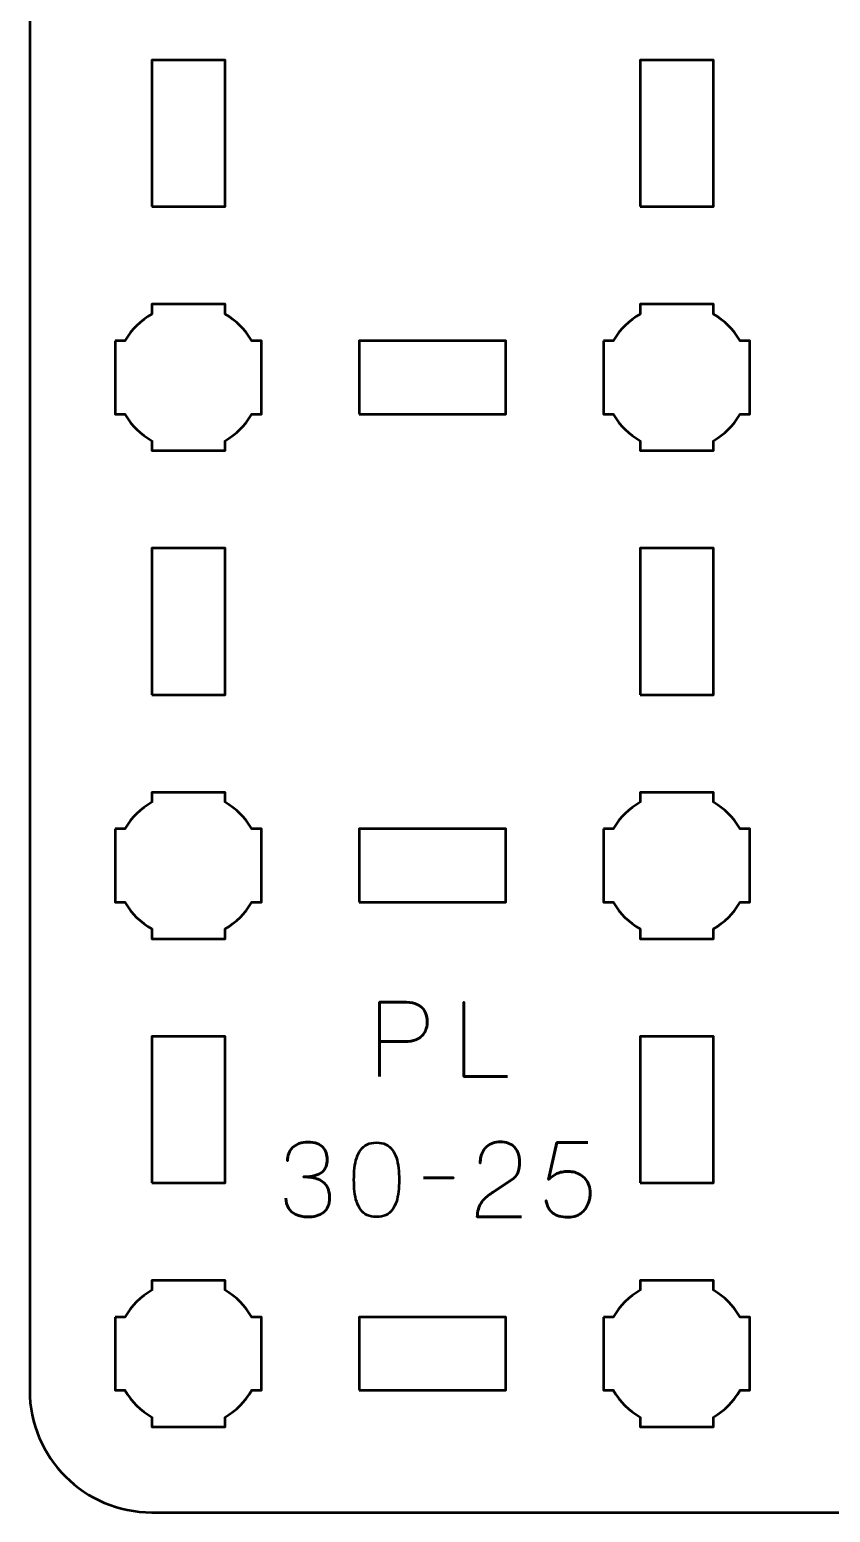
# Model space of a CAD drawing. Header units: centimetres. Extents: x -40.1 to 19.1, y -39.5 to 9.8.
# Drawn here: x -40.15 to -36.87, y -39.5 to -33.42 of the extents above; entities that cross this region are included whole.
import ezdxf

# ---------------------------------------------------------------- set-up
doc = ezdxf.new("R2010")
doc.units = ezdxf.units.CM
doc.header["$MEASUREMENT"] = 0
doc.layers.add('Layer 1', color=7, linetype='Continuous')

msp = doc.modelspace()

# ---------------------------------------------------------------- linework, layer by layer
at = {"layer": 'Layer 1', "lineweight": 53}
for points in [[(-39.65, -34.15), (-39.35, -34.15), (-39.35, -33.55), (-39.65, -33.55), (-39.65, -34.15)], [(-37.65, -34.15), (-37.35, -34.15), (-37.35, -33.55), (-37.65, -33.55), (-37.65, -34.15)], [(-38.8, -35), (-38.2, -35), (-38.2, -34.7), (-38.8, -34.7), (-38.8, -35)], [(-39.65, -36.15), (-39.35, -36.15), (-39.35, -35.55), (-39.65, -35.55), (-39.65, -36.15)], [(-37.65, -36.15), (-37.35, -36.15), (-37.35, -35.55), (-37.65, -35.55), (-37.65, -36.15)], [(-38.8, -37), (-38.2, -37), (-38.2, -36.7), (-38.8, -36.7), (-38.8, -37)], [(-39.65, -38.15), (-39.35, -38.15), (-39.35, -37.55), (-39.65, -37.55), (-39.65, -38.15)], [(-37.65, -38.15), (-37.35, -38.15), (-37.35, -37.55), (-37.65, -37.55), (-37.65, -38.15)], [(-38.8, -39), (-38.2, -39), (-38.2, -38.7), (-38.8, -38.7), (-38.8, -39)]]:
    msp.add_lwpolyline(points, close=True, dxfattribs=at)
for points, knots in [([(-40.15, -39), (-40.15, -39), (-40.15, 9.3), (-40.15, 9.3), (-40.15, 9.3), (-40.15, 9.57609), (-39.92609, 9.8), (-39.65, 9.8), (-39.65, 9.8), (-39.65, 9.8), (18.65, 9.8), (18.65, 9.8), (18.65, 9.8), (18.92609, 9.8), (19.15, 9.57609), (19.15, 9.3), (19.15, 9.3), (19.15, 9.3), (19.15, -39), (19.15, -39), (19.15, -39), (19.15, -39.27609), (18.92609, -39.5), (18.65, -39.5), (18.65, -39.5), (18.65, -39.5), (-39.65, -39.5), (-39.65, -39.5), (-39.65, -39.5), (-39.92609, -39.5), (-40.15, -39.27609), (-40.15, -39)], [0, 0, 0, 0, 0.125, 0.125, 0.125, 0.125, 0.25, 0.25, 0.25, 0.25, 0.375, 0.375, 0.375, 0.375, 0.5, 0.5, 0.5, 0.5, 0.625, 0.625, 0.625, 0.625, 0.75, 0.75, 0.75, 0.75, 0.875, 0.875, 0.875, 0.875, 1, 1, 1, 1]), ([(-39.8, -34.7), (-39.8, -34.7), (-39.75985, -34.7), (-39.75985, -34.7), (-39.75985, -34.7), (-39.7335, -34.65447), (-39.69553, -34.6165), (-39.65, -34.59015), (-39.65, -34.59015), (-39.65, -34.59015), (-39.65, -34.55), (-39.65, -34.55), (-39.65, -34.55), (-39.65, -34.55), (-39.5, -34.55), (-39.5, -34.55), (-39.5, -34.55), (-39.5, -34.55), (-39.35, -34.55), (-39.35, -34.55), (-39.35, -34.55), (-39.35, -34.55), (-39.35, -34.59015), (-39.35, -34.59015), (-39.35, -34.59015), (-39.30447, -34.6165), (-39.2665, -34.65447), (-39.24015, -34.7), (-39.24015, -34.7), (-39.24015, -34.7), (-39.2, -34.7), (-39.2, -34.7), (-39.2, -34.7), (-39.2, -34.7), (-39.2, -34.85), (-39.2, -34.85), (-39.2, -34.85), (-39.2, -34.85), (-39.2, -35), (-39.2, -35), (-39.2, -35), (-39.2, -35), (-39.24015, -35), (-39.24015, -35), (-39.24015, -35), (-39.2665, -35.04553), (-39.30447, -35.0835), (-39.35, -35.10985), (-39.35, -35.10985), (-39.35, -35.10985), (-39.35, -35.15), (-39.35, -35.15), (-39.35, -35.15), (-39.35, -35.15), (-39.5, -35.15), (-39.5, -35.15), (-39.5, -35.15), (-39.5, -35.15), (-39.65, -35.15), (-39.65, -35.15), (-39.65, -35.15), (-39.65, -35.15), (-39.65, -35.10985), (-39.65, -35.10985), (-39.65, -35.10985), (-39.69553, -35.0835), (-39.7335, -35.04553), (-39.75985, -35), (-39.75985, -35), (-39.75985, -35), (-39.8, -35), (-39.8, -35), (-39.8, -35), (-39.8, -35), (-39.8, -34.85), (-39.8, -34.85), (-39.8, -34.85), (-39.8, -34.85), (-39.8, -34.7), (-39.8, -34.7)], [0, 0, 0, 0, 0.05, 0.05, 0.05, 0.05, 0.1, 0.1, 0.1, 0.1, 0.15, 0.15, 0.15, 0.15, 0.2, 0.2, 0.2, 0.2, 0.25, 0.25, 0.25, 0.25, 0.3, 0.3, 0.3, 0.3, 0.35, 0.35, 0.35, 0.35, 0.4, 0.4, 0.4, 0.4, 0.45, 0.45, 0.45, 0.45, 0.5, 0.5, 0.5, 0.5, 0.55, 0.55, 0.55, 0.55, 0.6, 0.6, 0.6, 0.6, 0.65, 0.65, 0.65, 0.65, 0.7, 0.7, 0.7, 0.7, 0.75, 0.75, 0.75, 0.75, 0.8, 0.8, 0.8, 0.8, 0.85, 0.85, 0.85, 0.85, 0.9, 0.9, 0.9, 0.9, 0.95, 0.95, 0.95, 0.95, 1, 1, 1, 1]), ([(-37.8, -34.7), (-37.8, -34.7), (-37.75985, -34.7), (-37.75985, -34.7), (-37.75985, -34.7), (-37.7335, -34.65447), (-37.69553, -34.6165), (-37.65, -34.59015), (-37.65, -34.59015), (-37.65, -34.59015), (-37.65, -34.55), (-37.65, -34.55), (-37.65, -34.55), (-37.65, -34.55), (-37.5, -34.55), (-37.5, -34.55), (-37.5, -34.55), (-37.5, -34.55), (-37.35, -34.55), (-37.35, -34.55), (-37.35, -34.55), (-37.35, -34.55), (-37.35, -34.59015), (-37.35, -34.59015), (-37.35, -34.59015), (-37.30447, -34.6165), (-37.2665, -34.65447), (-37.24015, -34.7), (-37.24015, -34.7), (-37.24015, -34.7), (-37.2, -34.7), (-37.2, -34.7), (-37.2, -34.7), (-37.2, -34.7), (-37.2, -34.85), (-37.2, -34.85), (-37.2, -34.85), (-37.2, -34.85), (-37.2, -35), (-37.2, -35), (-37.2, -35), (-37.2, -35), (-37.24015, -35), (-37.24015, -35), (-37.24015, -35), (-37.2665, -35.04553), (-37.30447, -35.0835), (-37.35, -35.10985), (-37.35, -35.10985), (-37.35, -35.10985), (-37.35, -35.15), (-37.35, -35.15), (-37.35, -35.15), (-37.35, -35.15), (-37.5, -35.15), (-37.5, -35.15), (-37.5, -35.15), (-37.5, -35.15), (-37.65, -35.15), (-37.65, -35.15), (-37.65, -35.15), (-37.65, -35.15), (-37.65, -35.10985), (-37.65, -35.10985), (-37.65, -35.10985), (-37.69553, -35.0835), (-37.7335, -35.04553), (-37.75985, -35), (-37.75985, -35), (-37.75985, -35), (-37.8, -35), (-37.8, -35), (-37.8, -35), (-37.8, -35), (-37.8, -34.85), (-37.8, -34.85), (-37.8, -34.85), (-37.8, -34.85), (-37.8, -34.7), (-37.8, -34.7)], [0, 0, 0, 0, 0.05, 0.05, 0.05, 0.05, 0.1, 0.1, 0.1, 0.1, 0.15, 0.15, 0.15, 0.15, 0.2, 0.2, 0.2, 0.2, 0.25, 0.25, 0.25, 0.25, 0.3, 0.3, 0.3, 0.3, 0.35, 0.35, 0.35, 0.35, 0.4, 0.4, 0.4, 0.4, 0.45, 0.45, 0.45, 0.45, 0.5, 0.5, 0.5, 0.5, 0.55, 0.55, 0.55, 0.55, 0.6, 0.6, 0.6, 0.6, 0.65, 0.65, 0.65, 0.65, 0.7, 0.7, 0.7, 0.7, 0.75, 0.75, 0.75, 0.75, 0.8, 0.8, 0.8, 0.8, 0.85, 0.85, 0.85, 0.85, 0.9, 0.9, 0.9, 0.9, 0.95, 0.95, 0.95, 0.95, 1, 1, 1, 1]), ([(-39.8, -36.7), (-39.8, -36.7), (-39.75985, -36.7), (-39.75985, -36.7), (-39.75985, -36.7), (-39.7335, -36.65447), (-39.69553, -36.6165), (-39.65, -36.59015), (-39.65, -36.59015), (-39.65, -36.59015), (-39.65, -36.55), (-39.65, -36.55), (-39.65, -36.55), (-39.65, -36.55), (-39.5, -36.55), (-39.5, -36.55), (-39.5, -36.55), (-39.5, -36.55), (-39.35, -36.55), (-39.35, -36.55), (-39.35, -36.55), (-39.35, -36.55), (-39.35, -36.59015), (-39.35, -36.59015), (-39.35, -36.59015), (-39.30447, -36.6165), (-39.2665, -36.65447), (-39.24015, -36.7), (-39.24015, -36.7), (-39.24015, -36.7), (-39.2, -36.7), (-39.2, -36.7), (-39.2, -36.7), (-39.2, -36.7), (-39.2, -36.85), (-39.2, -36.85), (-39.2, -36.85), (-39.2, -36.85), (-39.2, -37), (-39.2, -37), (-39.2, -37), (-39.2, -37), (-39.24015, -37), (-39.24015, -37), (-39.24015, -37), (-39.2665, -37.04553), (-39.30447, -37.0835), (-39.35, -37.10985), (-39.35, -37.10985), (-39.35, -37.10985), (-39.35, -37.15), (-39.35, -37.15), (-39.35, -37.15), (-39.35, -37.15), (-39.5, -37.15), (-39.5, -37.15), (-39.5, -37.15), (-39.5, -37.15), (-39.65, -37.15), (-39.65, -37.15), (-39.65, -37.15), (-39.65, -37.15), (-39.65, -37.10985), (-39.65, -37.10985), (-39.65, -37.10985), (-39.69553, -37.0835), (-39.7335, -37.04553), (-39.75985, -37), (-39.75985, -37), (-39.75985, -37), (-39.8, -37), (-39.8, -37), (-39.8, -37), (-39.8, -37), (-39.8, -36.85), (-39.8, -36.85), (-39.8, -36.85), (-39.8, -36.85), (-39.8, -36.7), (-39.8, -36.7)], [0, 0, 0, 0, 0.05, 0.05, 0.05, 0.05, 0.1, 0.1, 0.1, 0.1, 0.15, 0.15, 0.15, 0.15, 0.2, 0.2, 0.2, 0.2, 0.25, 0.25, 0.25, 0.25, 0.3, 0.3, 0.3, 0.3, 0.35, 0.35, 0.35, 0.35, 0.4, 0.4, 0.4, 0.4, 0.45, 0.45, 0.45, 0.45, 0.5, 0.5, 0.5, 0.5, 0.55, 0.55, 0.55, 0.55, 0.6, 0.6, 0.6, 0.6, 0.65, 0.65, 0.65, 0.65, 0.7, 0.7, 0.7, 0.7, 0.75, 0.75, 0.75, 0.75, 0.8, 0.8, 0.8, 0.8, 0.85, 0.85, 0.85, 0.85, 0.9, 0.9, 0.9, 0.9, 0.95, 0.95, 0.95, 0.95, 1, 1, 1, 1]), ([(-37.8, -36.7), (-37.8, -36.7), (-37.75985, -36.7), (-37.75985, -36.7), (-37.75985, -36.7), (-37.7335, -36.65447), (-37.69553, -36.6165), (-37.65, -36.59015), (-37.65, -36.59015), (-37.65, -36.59015), (-37.65, -36.55), (-37.65, -36.55), (-37.65, -36.55), (-37.65, -36.55), (-37.5, -36.55), (-37.5, -36.55), (-37.5, -36.55), (-37.5, -36.55), (-37.35, -36.55), (-37.35, -36.55), (-37.35, -36.55), (-37.35, -36.55), (-37.35, -36.59015), (-37.35, -36.59015), (-37.35, -36.59015), (-37.30447, -36.6165), (-37.2665, -36.65447), (-37.24015, -36.7), (-37.24015, -36.7), (-37.24015, -36.7), (-37.2, -36.7), (-37.2, -36.7), (-37.2, -36.7), (-37.2, -36.7), (-37.2, -36.85), (-37.2, -36.85), (-37.2, -36.85), (-37.2, -36.85), (-37.2, -37), (-37.2, -37), (-37.2, -37), (-37.2, -37), (-37.24015, -37), (-37.24015, -37), (-37.24015, -37), (-37.2665, -37.04553), (-37.30447, -37.0835), (-37.35, -37.10985), (-37.35, -37.10985), (-37.35, -37.10985), (-37.35, -37.15), (-37.35, -37.15), (-37.35, -37.15), (-37.35, -37.15), (-37.5, -37.15), (-37.5, -37.15), (-37.5, -37.15), (-37.5, -37.15), (-37.65, -37.15), (-37.65, -37.15), (-37.65, -37.15), (-37.65, -37.15), (-37.65, -37.10985), (-37.65, -37.10985), (-37.65, -37.10985), (-37.69553, -37.0835), (-37.7335, -37.04553), (-37.75985, -37), (-37.75985, -37), (-37.75985, -37), (-37.8, -37), (-37.8, -37), (-37.8, -37), (-37.8, -37), (-37.8, -36.85), (-37.8, -36.85), (-37.8, -36.85), (-37.8, -36.85), (-37.8, -36.7), (-37.8, -36.7)], [0, 0, 0, 0, 0.05, 0.05, 0.05, 0.05, 0.1, 0.1, 0.1, 0.1, 0.15, 0.15, 0.15, 0.15, 0.2, 0.2, 0.2, 0.2, 0.25, 0.25, 0.25, 0.25, 0.3, 0.3, 0.3, 0.3, 0.35, 0.35, 0.35, 0.35, 0.4, 0.4, 0.4, 0.4, 0.45, 0.45, 0.45, 0.45, 0.5, 0.5, 0.5, 0.5, 0.55, 0.55, 0.55, 0.55, 0.6, 0.6, 0.6, 0.6, 0.65, 0.65, 0.65, 0.65, 0.7, 0.7, 0.7, 0.7, 0.75, 0.75, 0.75, 0.75, 0.8, 0.8, 0.8, 0.8, 0.85, 0.85, 0.85, 0.85, 0.9, 0.9, 0.9, 0.9, 0.95, 0.95, 0.95, 0.95, 1, 1, 1, 1]), ([(-39.8, -38.7), (-39.8, -38.7), (-39.75985, -38.7), (-39.75985, -38.7), (-39.75985, -38.7), (-39.7335, -38.65447), (-39.69553, -38.6165), (-39.65, -38.59015), (-39.65, -38.59015), (-39.65, -38.59015), (-39.65, -38.55), (-39.65, -38.55), (-39.65, -38.55), (-39.65, -38.55), (-39.5, -38.55), (-39.5, -38.55), (-39.5, -38.55), (-39.5, -38.55), (-39.35, -38.55), (-39.35, -38.55), (-39.35, -38.55), (-39.35, -38.55), (-39.35, -38.59015), (-39.35, -38.59015), (-39.35, -38.59015), (-39.30447, -38.6165), (-39.2665, -38.65447), (-39.24015, -38.7), (-39.24015, -38.7), (-39.24015, -38.7), (-39.2, -38.7), (-39.2, -38.7), (-39.2, -38.7), (-39.2, -38.7), (-39.2, -38.85), (-39.2, -38.85), (-39.2, -38.85), (-39.2, -38.85), (-39.2, -39), (-39.2, -39), (-39.2, -39), (-39.2, -39), (-39.24015, -39), (-39.24015, -39), (-39.24015, -39), (-39.2665, -39.04553), (-39.30447, -39.0835), (-39.35, -39.10985), (-39.35, -39.10985), (-39.35, -39.10985), (-39.35, -39.15), (-39.35, -39.15), (-39.35, -39.15), (-39.35, -39.15), (-39.5, -39.15), (-39.5, -39.15), (-39.5, -39.15), (-39.5, -39.15), (-39.65, -39.15), (-39.65, -39.15), (-39.65, -39.15), (-39.65, -39.15), (-39.65, -39.10985), (-39.65, -39.10985), (-39.65, -39.10985), (-39.69553, -39.0835), (-39.7335, -39.04553), (-39.75985, -39), (-39.75985, -39), (-39.75985, -39), (-39.8, -39), (-39.8, -39), (-39.8, -39), (-39.8, -39), (-39.8, -38.85), (-39.8, -38.85), (-39.8, -38.85), (-39.8, -38.85), (-39.8, -38.7), (-39.8, -38.7)], [0, 0, 0, 0, 0.05, 0.05, 0.05, 0.05, 0.1, 0.1, 0.1, 0.1, 0.15, 0.15, 0.15, 0.15, 0.2, 0.2, 0.2, 0.2, 0.25, 0.25, 0.25, 0.25, 0.3, 0.3, 0.3, 0.3, 0.35, 0.35, 0.35, 0.35, 0.4, 0.4, 0.4, 0.4, 0.45, 0.45, 0.45, 0.45, 0.5, 0.5, 0.5, 0.5, 0.55, 0.55, 0.55, 0.55, 0.6, 0.6, 0.6, 0.6, 0.65, 0.65, 0.65, 0.65, 0.7, 0.7, 0.7, 0.7, 0.75, 0.75, 0.75, 0.75, 0.8, 0.8, 0.8, 0.8, 0.85, 0.85, 0.85, 0.85, 0.9, 0.9, 0.9, 0.9, 0.95, 0.95, 0.95, 0.95, 1, 1, 1, 1]), ([(-37.8, -38.7), (-37.8, -38.7), (-37.75985, -38.7), (-37.75985, -38.7), (-37.75985, -38.7), (-37.7335, -38.65447), (-37.69553, -38.6165), (-37.65, -38.59015), (-37.65, -38.59015), (-37.65, -38.59015), (-37.65, -38.55), (-37.65, -38.55), (-37.65, -38.55), (-37.65, -38.55), (-37.5, -38.55), (-37.5, -38.55), (-37.5, -38.55), (-37.5, -38.55), (-37.35, -38.55), (-37.35, -38.55), (-37.35, -38.55), (-37.35, -38.55), (-37.35, -38.59015), (-37.35, -38.59015), (-37.35, -38.59015), (-37.30447, -38.6165), (-37.2665, -38.65447), (-37.24015, -38.7), (-37.24015, -38.7), (-37.24015, -38.7), (-37.2, -38.7), (-37.2, -38.7), (-37.2, -38.7), (-37.2, -38.7), (-37.2, -38.85), (-37.2, -38.85), (-37.2, -38.85), (-37.2, -38.85), (-37.2, -39), (-37.2, -39), (-37.2, -39), (-37.2, -39), (-37.24015, -39), (-37.24015, -39), (-37.24015, -39), (-37.2665, -39.04553), (-37.30447, -39.0835), (-37.35, -39.10985), (-37.35, -39.10985), (-37.35, -39.10985), (-37.35, -39.15), (-37.35, -39.15), (-37.35, -39.15), (-37.35, -39.15), (-37.5, -39.15), (-37.5, -39.15), (-37.5, -39.15), (-37.5, -39.15), (-37.65, -39.15), (-37.65, -39.15), (-37.65, -39.15), (-37.65, -39.15), (-37.65, -39.10985), (-37.65, -39.10985), (-37.65, -39.10985), (-37.69553, -39.0835), (-37.7335, -39.04553), (-37.75985, -39), (-37.75985, -39), (-37.75985, -39), (-37.8, -39), (-37.8, -39), (-37.8, -39), (-37.8, -39), (-37.8, -38.85), (-37.8, -38.85), (-37.8, -38.85), (-37.8, -38.85), (-37.8, -38.7), (-37.8, -38.7)], [0, 0, 0, 0, 0.05, 0.05, 0.05, 0.05, 0.1, 0.1, 0.1, 0.1, 0.15, 0.15, 0.15, 0.15, 0.2, 0.2, 0.2, 0.2, 0.25, 0.25, 0.25, 0.25, 0.3, 0.3, 0.3, 0.3, 0.35, 0.35, 0.35, 0.35, 0.4, 0.4, 0.4, 0.4, 0.45, 0.45, 0.45, 0.45, 0.5, 0.5, 0.5, 0.5, 0.55, 0.55, 0.55, 0.55, 0.6, 0.6, 0.6, 0.6, 0.65, 0.65, 0.65, 0.65, 0.7, 0.7, 0.7, 0.7, 0.75, 0.75, 0.75, 0.75, 0.8, 0.8, 0.8, 0.8, 0.85, 0.85, 0.85, 0.85, 0.9, 0.9, 0.9, 0.9, 0.95, 0.95, 0.95, 0.95, 1, 1, 1, 1])]:
    msp.add_open_spline(points, degree=3, knots=knots, dxfattribs=at)
at = {"layer": 'Layer 1', "color": 5, "lineweight": 53}
for points, knots in [([(-38.71763, -37.71432), (-38.71763, -37.71432), (-38.71763, -37.4091), (-38.71763, -37.4091), (-38.71763, -37.4091), (-38.71763, -37.4091), (-38.62026, -37.4091), (-38.62026, -37.4091), (-38.62026, -37.4091), (-38.60079, -37.40917), (-38.58478, -37.41136), (-38.57215, -37.41559), (-38.57215, -37.41559), (-38.55959, -37.41975), (-38.54971, -37.42554), (-38.54258, -37.43288), (-38.54258, -37.43288), (-38.53546, -37.44014), (-38.53038, -37.44847), (-38.52727, -37.45785), (-38.52727, -37.45785), (-38.52424, -37.46724), (-38.52248, -37.47704), (-38.52205, -37.48742), (-38.52205, -37.48742), (-38.52156, -37.49779), (-38.52276, -37.50795), (-38.52558, -37.51782), (-38.52558, -37.51782), (-38.52847, -37.5277), (-38.53334, -37.53666), (-38.54033, -37.54471), (-38.54033, -37.54471), (-38.54724, -37.55275), (-38.55662, -37.55917), (-38.56841, -37.5639), (-38.56841, -37.5639), (-38.58019, -37.56869), (-38.59479, -37.57109), (-38.61222, -37.57123), (-38.61222, -37.57123), (-38.61222, -37.57123), (-38.71763, -37.57123), (-38.71763, -37.57123), (-38.71763, -37.57123), (-38.71763, -37.57123), (-38.61222, -37.57123), (-38.61222, -37.57123), (-38.61222, -37.57123), (-38.59515, -37.57109), (-38.58068, -37.56869), (-38.56897, -37.5639), (-38.56897, -37.5639), (-38.55719, -37.55917), (-38.5478, -37.55275), (-38.54075, -37.54471), (-38.54075, -37.54471), (-38.53376, -37.53666), (-38.52875, -37.5277), (-38.52579, -37.51782), (-38.52579, -37.51782), (-38.52283, -37.50795), (-38.52156, -37.49779), (-38.52205, -37.48742), (-38.52205, -37.48742), (-38.52248, -37.47704), (-38.52424, -37.46724), (-38.52741, -37.45785), (-38.52741, -37.45785), (-38.53052, -37.44847), (-38.53574, -37.44014), (-38.54287, -37.43288), (-38.54287, -37.43288), (-38.55006, -37.42554), (-38.55994, -37.41975), (-38.5725, -37.41559), (-38.5725, -37.41559), (-38.58513, -37.41136), (-38.601, -37.40917), (-38.62026, -37.4091), (-38.62026, -37.4091), (-38.62026, -37.4091), (-38.71763, -37.4091), (-38.71763, -37.4091), (-38.71763, -37.4091), (-38.71763, -37.4091), (-38.71763, -37.71432), (-38.71763, -37.71432)], [0, 0, 0, 0, 0.0454545, 0.0454545, 0.0454545, 0.0454545, 0.0909091, 0.0909091, 0.0909091, 0.0909091, 0.1363636, 0.1363636, 0.1363636, 0.1363636, 0.1818182, 0.1818182, 0.1818182, 0.1818182, 0.2272727, 0.2272727, 0.2272727, 0.2272727, 0.2727273, 0.2727273, 0.2727273, 0.2727273, 0.3181818, 0.3181818, 0.3181818, 0.3181818, 0.3636364, 0.3636364, 0.3636364, 0.3636364, 0.4090909, 0.4090909, 0.4090909, 0.4090909, 0.4545455, 0.4545455, 0.4545455, 0.4545455, 0.5, 0.5, 0.5, 0.5, 0.5454545, 0.5454545, 0.5454545, 0.5454545, 0.5909091, 0.5909091, 0.5909091, 0.5909091, 0.6363636, 0.6363636, 0.6363636, 0.6363636, 0.6818182, 0.6818182, 0.6818182, 0.6818182, 0.7272727, 0.7272727, 0.7272727, 0.7272727, 0.7727273, 0.7727273, 0.7727273, 0.7727273, 0.8181818, 0.8181818, 0.8181818, 0.8181818, 0.8636364, 0.8636364, 0.8636364, 0.8636364, 0.9090909, 0.9090909, 0.9090909, 0.9090909, 0.9545455, 0.9545455, 0.9545455, 0.9545455, 1, 1, 1, 1]), ([(-38.19313, -37.71432), (-38.19313, -37.71432), (-38.37135, -37.71432), (-38.37135, -37.71432), (-38.37135, -37.71432), (-38.37135, -37.71432), (-38.37135, -37.4091), (-38.37135, -37.4091), (-38.37135, -37.4091), (-38.37135, -37.4091), (-38.37135, -37.71432), (-38.37135, -37.71432), (-38.37135, -37.71432), (-38.37135, -37.71432), (-38.19313, -37.71432), (-38.19313, -37.71432)], [0, 0, 0, 0, 0.25, 0.25, 0.25, 0.25, 0.5, 0.5, 0.5, 0.5, 0.75, 0.75, 0.75, 0.75, 1, 1, 1, 1]), ([(-39.10032, -38.21301), (-39.10025, -38.22825), (-39.09672, -38.24151), (-39.08974, -38.25301), (-39.08974, -38.25301), (-39.08275, -38.26444), (-39.0728, -38.2734), (-39.05982, -38.27982), (-39.05982, -38.27982), (-39.04684, -38.28624), (-39.03125, -38.28949), (-39.01311, -38.28963), (-39.01311, -38.28963), (-38.9995, -38.28963), (-38.98715, -38.28822), (-38.97593, -38.28526), (-38.97593, -38.28526), (-38.96478, -38.28229), (-38.95519, -38.27771), (-38.94707, -38.27143), (-38.94707, -38.27143), (-38.93896, -38.26515), (-38.93275, -38.25703), (-38.92831, -38.24716), (-38.92831, -38.24716), (-38.92393, -38.23721), (-38.92175, -38.22528), (-38.92168, -38.21131), (-38.92168, -38.21131), (-38.9216, -38.19269), (-38.92541, -38.17695), (-38.93296, -38.16418), (-38.93296, -38.16418), (-38.94051, -38.15141), (-38.95223, -38.14182), (-38.96796, -38.13526), (-38.96796, -38.13526), (-38.98369, -38.12869), (-39.00387, -38.12538), (-39.02835, -38.12538), (-39.02835, -38.12538), (-39.01008, -38.12545), (-38.99477, -38.12376), (-38.98228, -38.1203), (-38.98228, -38.1203), (-38.96986, -38.11684), (-38.95992, -38.11197), (-38.95244, -38.10562), (-38.95244, -38.10562), (-38.94496, -38.09934), (-38.93953, -38.09186), (-38.93628, -38.08326), (-38.93628, -38.08326), (-38.93296, -38.07472), (-38.93134, -38.06534), (-38.93141, -38.05511), (-38.93141, -38.05511), (-38.93134, -38.04487), (-38.93275, -38.03542), (-38.93557, -38.02667), (-38.93557, -38.02667), (-38.93833, -38.01792), (-38.94284, -38.01023), (-38.94898, -38.00367), (-38.94898, -38.00367), (-38.95512, -37.99711), (-38.96323, -37.99196), (-38.97318, -37.98829), (-38.97318, -37.98829), (-38.9832, -37.98462), (-38.99541, -37.98279), (-39.00973, -37.98272), (-39.00973, -37.98272), (-39.02398, -37.98279), (-39.03647, -37.9849), (-39.04705, -37.989), (-39.04705, -37.989), (-39.05771, -37.99309), (-39.06645, -37.99866), (-39.07351, -38.00579), (-39.07351, -38.00579), (-39.08049, -38.01291), (-39.08572, -38.02103), (-39.08917, -38.0302), (-39.08917, -38.0302), (-39.0927, -38.03937), (-39.09439, -38.04911), (-39.09439, -38.05934), (-39.09439, -38.05934), (-39.09439, -38.04911), (-39.0927, -38.03937), (-39.08917, -38.0302), (-39.08917, -38.0302), (-39.08572, -38.02103), (-39.08049, -38.01291), (-39.07351, -38.00579), (-39.07351, -38.00579), (-39.06645, -37.99866), (-39.05771, -37.99309), (-39.04705, -37.989), (-39.04705, -37.989), (-39.03647, -37.9849), (-39.02398, -37.98279), (-39.00973, -37.98272), (-39.00973, -37.98272), (-38.99541, -37.98279), (-38.9832, -37.98462), (-38.97318, -37.98829), (-38.97318, -37.98829), (-38.96323, -37.99196), (-38.95512, -37.99711), (-38.94898, -38.00367), (-38.94898, -38.00367), (-38.94284, -38.01023), (-38.93833, -38.01792), (-38.93557, -38.02667), (-38.93557, -38.02667), (-38.93275, -38.03542), (-38.93134, -38.04487), (-38.93141, -38.05511), (-38.93141, -38.05511), (-38.93134, -38.06534), (-38.93296, -38.07472), (-38.93628, -38.08326), (-38.93628, -38.08326), (-38.93953, -38.09186), (-38.94496, -38.09934), (-38.95244, -38.10562), (-38.95244, -38.10562), (-38.95992, -38.11197), (-38.96986, -38.11684), (-38.98228, -38.1203), (-38.98228, -38.1203), (-38.99477, -38.12376), (-39.01008, -38.12545), (-39.02835, -38.12538), (-39.02835, -38.12538), (-39.00387, -38.12538), (-38.98369, -38.12869), (-38.96796, -38.13526), (-38.96796, -38.13526), (-38.95223, -38.14182), (-38.94051, -38.15141), (-38.93296, -38.16418), (-38.93296, -38.16418), (-38.92541, -38.17695), (-38.9216, -38.19269), (-38.92168, -38.21131), (-38.92168, -38.21131), (-38.92175, -38.22528), (-38.92393, -38.23721), (-38.92831, -38.24716), (-38.92831, -38.24716), (-38.93275, -38.25703), (-38.93896, -38.26515), (-38.94707, -38.27143), (-38.94707, -38.27143), (-38.95519, -38.27771), (-38.96478, -38.28229), (-38.97593, -38.28526), (-38.97593, -38.28526), (-38.98715, -38.28822), (-38.9995, -38.28963), (-39.01311, -38.28963), (-39.01311, -38.28963), (-39.03125, -38.28949), (-39.04684, -38.28624), (-39.05982, -38.27982), (-39.05982, -38.27982), (-39.0728, -38.2734), (-39.08275, -38.26444), (-39.08974, -38.25301), (-39.08974, -38.25301), (-39.09672, -38.24151), (-39.10025, -38.22825), (-39.10032, -38.21301)], [0, 0, 0, 0, 0.0227273, 0.0227273, 0.0227273, 0.0227273, 0.0454545, 0.0454545, 0.0454545, 0.0454545, 0.0681818, 0.0681818, 0.0681818, 0.0681818, 0.0909091, 0.0909091, 0.0909091, 0.0909091, 0.1136364, 0.1136364, 0.1136364, 0.1136364, 0.1363636, 0.1363636, 0.1363636, 0.1363636, 0.1590909, 0.1590909, 0.1590909, 0.1590909, 0.1818182, 0.1818182, 0.1818182, 0.1818182, 0.2045455, 0.2045455, 0.2045455, 0.2045455, 0.2272727, 0.2272727, 0.2272727, 0.2272727, 0.25, 0.25, 0.25, 0.25, 0.2727273, 0.2727273, 0.2727273, 0.2727273, 0.2954545, 0.2954545, 0.2954545, 0.2954545, 0.3181818, 0.3181818, 0.3181818, 0.3181818, 0.3409091, 0.3409091, 0.3409091, 0.3409091, 0.3636364, 0.3636364, 0.3636364, 0.3636364, 0.3863636, 0.3863636, 0.3863636, 0.3863636, 0.4090909, 0.4090909, 0.4090909, 0.4090909, 0.4318182, 0.4318182, 0.4318182, 0.4318182, 0.4545455, 0.4545455, 0.4545455, 0.4545455, 0.4772727, 0.4772727, 0.4772727, 0.4772727, 0.5, 0.5, 0.5, 0.5, 0.5227273, 0.5227273, 0.5227273, 0.5227273, 0.5454545, 0.5454545, 0.5454545, 0.5454545, 0.5681818, 0.5681818, 0.5681818, 0.5681818, 0.5909091, 0.5909091, 0.5909091, 0.5909091, 0.6136364, 0.6136364, 0.6136364, 0.6136364, 0.6363636, 0.6363636, 0.6363636, 0.6363636, 0.6590909, 0.6590909, 0.6590909, 0.6590909, 0.6818182, 0.6818182, 0.6818182, 0.6818182, 0.7045455, 0.7045455, 0.7045455, 0.7045455, 0.7272727, 0.7272727, 0.7272727, 0.7272727, 0.75, 0.75, 0.75, 0.75, 0.7727273, 0.7727273, 0.7727273, 0.7727273, 0.7954545, 0.7954545, 0.7954545, 0.7954545, 0.8181818, 0.8181818, 0.8181818, 0.8181818, 0.8409091, 0.8409091, 0.8409091, 0.8409091, 0.8636364, 0.8636364, 0.8636364, 0.8636364, 0.8863636, 0.8863636, 0.8863636, 0.8863636, 0.9090909, 0.9090909, 0.9090909, 0.9090909, 0.9318182, 0.9318182, 0.9318182, 0.9318182, 0.9545455, 0.9545455, 0.9545455, 0.9545455, 0.9772727, 0.9772727, 0.9772727, 0.9772727, 1, 1, 1, 1]), ([(-38.72948, -38.28963), (-38.71467, -38.28956), (-38.7019, -38.28695), (-38.69124, -38.28187), (-38.69124, -38.28187), (-38.68066, -38.27679), (-38.67184, -38.26952), (-38.66479, -38.26028), (-38.66479, -38.26028), (-38.6578, -38.25097), (-38.6523, -38.23996), (-38.64821, -38.22726), (-38.64821, -38.22726), (-38.64418, -38.21456), (-38.64129, -38.20066), (-38.63967, -38.18542), (-38.63967, -38.18542), (-38.63797, -38.17018), (-38.63713, -38.15416), (-38.6372, -38.13723), (-38.6372, -38.13723), (-38.63713, -38.12037), (-38.63797, -38.10435), (-38.63967, -38.08918), (-38.63967, -38.08918), (-38.64129, -38.07401), (-38.64418, -38.06004), (-38.64821, -38.04734), (-38.64821, -38.04734), (-38.6523, -38.03471), (-38.6578, -38.02371), (-38.66479, -38.01432), (-38.66479, -38.01432), (-38.67184, -38.00501), (-38.68066, -37.99774), (-38.69124, -37.99266), (-38.69124, -37.99266), (-38.7019, -37.98751), (-38.71467, -37.9849), (-38.72948, -37.98483), (-38.72948, -37.98483), (-38.7443, -37.9849), (-38.75707, -37.98751), (-38.76773, -37.99266), (-38.76773, -37.99266), (-38.77831, -37.99774), (-38.78713, -38.00501), (-38.79418, -38.01432), (-38.79418, -38.01432), (-38.80117, -38.02371), (-38.80667, -38.03471), (-38.81076, -38.04734), (-38.81076, -38.04734), (-38.81479, -38.06004), (-38.81768, -38.07401), (-38.8193, -38.08918), (-38.8193, -38.08918), (-38.82099, -38.10435), (-38.82184, -38.12037), (-38.82177, -38.13723), (-38.82177, -38.13723), (-38.82184, -38.15416), (-38.82099, -38.17018), (-38.8193, -38.18542), (-38.8193, -38.18542), (-38.81768, -38.20066), (-38.81479, -38.21456), (-38.81076, -38.22726), (-38.81076, -38.22726), (-38.80667, -38.23996), (-38.80117, -38.25097), (-38.79418, -38.26028), (-38.79418, -38.26028), (-38.78713, -38.26952), (-38.77831, -38.27679), (-38.76773, -38.28187), (-38.76773, -38.28187), (-38.75707, -38.28695), (-38.7443, -38.28956), (-38.72948, -38.28963)], [0, 0, 0, 0, 0.05, 0.05, 0.05, 0.05, 0.1, 0.1, 0.1, 0.1, 0.15, 0.15, 0.15, 0.15, 0.2, 0.2, 0.2, 0.2, 0.25, 0.25, 0.25, 0.25, 0.3, 0.3, 0.3, 0.3, 0.35, 0.35, 0.35, 0.35, 0.4, 0.4, 0.4, 0.4, 0.45, 0.45, 0.45, 0.45, 0.5, 0.5, 0.5, 0.5, 0.55, 0.55, 0.55, 0.55, 0.6, 0.6, 0.6, 0.6, 0.65, 0.65, 0.65, 0.65, 0.7, 0.7, 0.7, 0.7, 0.75, 0.75, 0.75, 0.75, 0.8, 0.8, 0.8, 0.8, 0.85, 0.85, 0.85, 0.85, 0.9, 0.9, 0.9, 0.9, 0.95, 0.95, 0.95, 0.95, 1, 1, 1, 1]), ([(-38.72948, -38.28963), (-38.71467, -38.28956), (-38.7019, -38.28695), (-38.69124, -38.28187), (-38.69124, -38.28187), (-38.68066, -38.27679), (-38.67184, -38.26952), (-38.66479, -38.26028), (-38.66479, -38.26028), (-38.6578, -38.25097), (-38.6523, -38.23996), (-38.64821, -38.22726), (-38.64821, -38.22726), (-38.64418, -38.21456), (-38.64129, -38.20066), (-38.63967, -38.18542), (-38.63967, -38.18542), (-38.63797, -38.17018), (-38.63713, -38.15416), (-38.6372, -38.13723), (-38.6372, -38.13723), (-38.63713, -38.12037), (-38.63797, -38.10435), (-38.63967, -38.08918), (-38.63967, -38.08918), (-38.64129, -38.07401), (-38.64418, -38.06004), (-38.64821, -38.04734), (-38.64821, -38.04734), (-38.6523, -38.03471), (-38.6578, -38.02371), (-38.66479, -38.01432), (-38.66479, -38.01432), (-38.67184, -38.00501), (-38.68066, -37.99774), (-38.69124, -37.99266), (-38.69124, -37.99266), (-38.7019, -37.98751), (-38.71467, -37.9849), (-38.72948, -37.98483), (-38.72948, -37.98483), (-38.7443, -37.9849), (-38.75707, -37.98751), (-38.76773, -37.99266), (-38.76773, -37.99266), (-38.77831, -37.99774), (-38.78713, -38.00501), (-38.79418, -38.01432), (-38.79418, -38.01432), (-38.80117, -38.02371), (-38.80667, -38.03471), (-38.81076, -38.04734), (-38.81076, -38.04734), (-38.81479, -38.06004), (-38.81768, -38.07401), (-38.8193, -38.08918), (-38.8193, -38.08918), (-38.82099, -38.10435), (-38.82184, -38.12037), (-38.82177, -38.13723), (-38.82177, -38.13723), (-38.82184, -38.15416), (-38.82099, -38.17018), (-38.8193, -38.18542), (-38.8193, -38.18542), (-38.81768, -38.20066), (-38.81479, -38.21456), (-38.81076, -38.22726), (-38.81076, -38.22726), (-38.80667, -38.23996), (-38.80117, -38.25097), (-38.79418, -38.26028), (-38.79418, -38.26028), (-38.78713, -38.26952), (-38.77831, -38.27679), (-38.76773, -38.28187), (-38.76773, -38.28187), (-38.75707, -38.28695), (-38.7443, -38.28956), (-38.72948, -38.28963)], [0, 0, 0, 0, 0.05, 0.05, 0.05, 0.05, 0.1, 0.1, 0.1, 0.1, 0.15, 0.15, 0.15, 0.15, 0.2, 0.2, 0.2, 0.2, 0.25, 0.25, 0.25, 0.25, 0.3, 0.3, 0.3, 0.3, 0.35, 0.35, 0.35, 0.35, 0.4, 0.4, 0.4, 0.4, 0.45, 0.45, 0.45, 0.45, 0.5, 0.5, 0.5, 0.5, 0.55, 0.55, 0.55, 0.55, 0.6, 0.6, 0.6, 0.6, 0.65, 0.65, 0.65, 0.65, 0.7, 0.7, 0.7, 0.7, 0.75, 0.75, 0.75, 0.75, 0.8, 0.8, 0.8, 0.8, 0.85, 0.85, 0.85, 0.85, 0.9, 0.9, 0.9, 0.9, 0.95, 0.95, 0.95, 0.95, 1, 1, 1, 1]), ([(-38.13513, -38.28963), (-38.13513, -38.28963), (-38.31674, -38.28963), (-38.31674, -38.28963), (-38.31674, -38.28963), (-38.31639, -38.27735), (-38.31484, -38.26649), (-38.31222, -38.25717), (-38.31222, -38.25717), (-38.30954, -38.24786), (-38.30595, -38.23968), (-38.3015, -38.23262), (-38.3015, -38.23262), (-38.29698, -38.22557), (-38.29183, -38.21929), (-38.28598, -38.21378), (-38.28598, -38.21378), (-38.28012, -38.20821), (-38.27384, -38.20313), (-38.26707, -38.19833), (-38.26707, -38.19833), (-38.2603, -38.1936), (-38.25331, -38.18888), (-38.24604, -38.18422), (-38.24604, -38.18422), (-38.24604, -38.18422), (-38.17365, -38.13596), (-38.17365, -38.13596), (-38.17365, -38.13596), (-38.16625, -38.13074), (-38.16046, -38.12503), (-38.15637, -38.11889), (-38.15637, -38.11889), (-38.15221, -38.11275), (-38.14931, -38.10626), (-38.14755, -38.09941), (-38.14755, -38.09941), (-38.14586, -38.09264), (-38.1448, -38.08566), (-38.14445, -38.0786), (-38.14445, -38.0786), (-38.14409, -38.07147), (-38.14395, -38.06435), (-38.14402, -38.05722), (-38.14402, -38.05722), (-38.14402, -38.05137), (-38.1448, -38.04509), (-38.14635, -38.03831), (-38.14635, -38.03831), (-38.14797, -38.03161), (-38.15051, -38.02491), (-38.15411, -38.01828), (-38.15411, -38.01828), (-38.15771, -38.01164), (-38.16251, -38.00558), (-38.1685, -38.00007), (-38.1685, -38.00007), (-38.1745, -37.99464), (-38.18191, -37.99027), (-38.19073, -37.98695), (-38.19073, -37.98695), (-38.19955, -37.98363), (-38.20992, -37.98194), (-38.22191, -37.98187), (-38.22191, -37.98187), (-38.23398, -37.98194), (-38.24463, -37.98363), (-38.25381, -37.98688), (-38.25381, -37.98688), (-38.26298, -37.99012), (-38.27081, -37.99464), (-38.2773, -38.00035), (-38.2773, -38.00035), (-38.28379, -38.00607), (-38.28901, -38.0127), (-38.2931, -38.02011), (-38.2931, -38.02011), (-38.2972, -38.02752), (-38.30016, -38.03542), (-38.30206, -38.04375), (-38.30206, -38.04375), (-38.30397, -38.05207), (-38.30489, -38.06054), (-38.30489, -38.06908), (-38.30489, -38.06908), (-38.30489, -38.06054), (-38.30397, -38.05207), (-38.30206, -38.04375), (-38.30206, -38.04375), (-38.30016, -38.03542), (-38.2972, -38.02752), (-38.2931, -38.02011), (-38.2931, -38.02011), (-38.28901, -38.0127), (-38.28379, -38.00607), (-38.2773, -38.00035), (-38.2773, -38.00035), (-38.27081, -37.99464), (-38.26298, -37.99012), (-38.25381, -37.98688), (-38.25381, -37.98688), (-38.24463, -37.98363), (-38.23398, -37.98194), (-38.22191, -37.98187), (-38.22191, -37.98187), (-38.20992, -37.98194), (-38.19955, -37.98363), (-38.19073, -37.98695), (-38.19073, -37.98695), (-38.18191, -37.99027), (-38.1745, -37.99464), (-38.1685, -38.00007), (-38.1685, -38.00007), (-38.16251, -38.00558), (-38.15771, -38.01164), (-38.15411, -38.01828), (-38.15411, -38.01828), (-38.15051, -38.02491), (-38.14797, -38.03161), (-38.14635, -38.03831), (-38.14635, -38.03831), (-38.1448, -38.04509), (-38.14402, -38.05137), (-38.14402, -38.05722), (-38.14402, -38.05722), (-38.14395, -38.06435), (-38.14409, -38.07147), (-38.14445, -38.0786), (-38.14445, -38.0786), (-38.1448, -38.08566), (-38.14586, -38.09264), (-38.14755, -38.09941), (-38.14755, -38.09941), (-38.14931, -38.10626), (-38.15221, -38.11275), (-38.15637, -38.11889), (-38.15637, -38.11889), (-38.16046, -38.12503), (-38.16625, -38.13074), (-38.17365, -38.13596), (-38.17365, -38.13596), (-38.17365, -38.13596), (-38.24604, -38.18422), (-38.24604, -38.18422), (-38.24604, -38.18422), (-38.25331, -38.18888), (-38.2603, -38.1936), (-38.26707, -38.19833), (-38.26707, -38.19833), (-38.27384, -38.20313), (-38.28012, -38.20821), (-38.28598, -38.21378), (-38.28598, -38.21378), (-38.29183, -38.21929), (-38.29698, -38.22557), (-38.3015, -38.23262), (-38.3015, -38.23262), (-38.30595, -38.23968), (-38.30954, -38.24786), (-38.31222, -38.25717), (-38.31222, -38.25717), (-38.31484, -38.26649), (-38.31639, -38.27735), (-38.31674, -38.28963), (-38.31674, -38.28963), (-38.31674, -38.28963), (-38.13513, -38.28963), (-38.13513, -38.28963)], [0, 0, 0, 0, 0.0238095, 0.0238095, 0.0238095, 0.0238095, 0.047619, 0.047619, 0.047619, 0.047619, 0.0714286, 0.0714286, 0.0714286, 0.0714286, 0.0952381, 0.0952381, 0.0952381, 0.0952381, 0.1190476, 0.1190476, 0.1190476, 0.1190476, 0.1428571, 0.1428571, 0.1428571, 0.1428571, 0.1666667, 0.1666667, 0.1666667, 0.1666667, 0.1904762, 0.1904762, 0.1904762, 0.1904762, 0.2142857, 0.2142857, 0.2142857, 0.2142857, 0.2380952, 0.2380952, 0.2380952, 0.2380952, 0.2619048, 0.2619048, 0.2619048, 0.2619048, 0.2857143, 0.2857143, 0.2857143, 0.2857143, 0.3095238, 0.3095238, 0.3095238, 0.3095238, 0.3333333, 0.3333333, 0.3333333, 0.3333333, 0.3571429, 0.3571429, 0.3571429, 0.3571429, 0.3809524, 0.3809524, 0.3809524, 0.3809524, 0.4047619, 0.4047619, 0.4047619, 0.4047619, 0.4285714, 0.4285714, 0.4285714, 0.4285714, 0.452381, 0.452381, 0.452381, 0.452381, 0.4761905, 0.4761905, 0.4761905, 0.4761905, 0.5, 0.5, 0.5, 0.5, 0.5238095, 0.5238095, 0.5238095, 0.5238095, 0.547619, 0.547619, 0.547619, 0.547619, 0.5714286, 0.5714286, 0.5714286, 0.5714286, 0.5952381, 0.5952381, 0.5952381, 0.5952381, 0.6190476, 0.6190476, 0.6190476, 0.6190476, 0.6428571, 0.6428571, 0.6428571, 0.6428571, 0.6666667, 0.6666667, 0.6666667, 0.6666667, 0.6904762, 0.6904762, 0.6904762, 0.6904762, 0.7142857, 0.7142857, 0.7142857, 0.7142857, 0.7380952, 0.7380952, 0.7380952, 0.7380952, 0.7619048, 0.7619048, 0.7619048, 0.7619048, 0.7857143, 0.7857143, 0.7857143, 0.7857143, 0.8095238, 0.8095238, 0.8095238, 0.8095238, 0.8333333, 0.8333333, 0.8333333, 0.8333333, 0.8571429, 0.8571429, 0.8571429, 0.8571429, 0.8809524, 0.8809524, 0.8809524, 0.8809524, 0.9047619, 0.9047619, 0.9047619, 0.9047619, 0.9285714, 0.9285714, 0.9285714, 0.9285714, 0.952381, 0.952381, 0.952381, 0.952381, 0.9761905, 0.9761905, 0.9761905, 0.9761905, 1, 1, 1, 1]), ([(-37.86378, -37.98441), (-37.86378, -37.98441), (-37.99078, -37.98441), (-37.99078, -37.98441), (-37.99078, -37.98441), (-37.99078, -37.98441), (-38.02465, -38.13596), (-38.02465, -38.13596), (-38.02465, -38.13596), (-38.01872, -38.13088), (-38.01308, -38.1263), (-38.00764, -38.12227), (-38.00764, -38.12227), (-38.00228, -38.11825), (-37.99664, -38.11487), (-37.99064, -38.11204), (-37.99064, -38.11204), (-37.98471, -38.10922), (-37.97794, -38.1071), (-37.97032, -38.10562), (-37.97032, -38.10562), (-37.96277, -38.10414), (-37.95374, -38.10336), (-37.94337, -38.10336), (-37.94337, -38.10336), (-37.9349, -38.10336), (-37.92643, -38.10449), (-37.91797, -38.10682), (-37.91797, -38.10682), (-37.9095, -38.10908), (-37.90146, -38.11254), (-37.89384, -38.11712), (-37.89384, -38.11712), (-37.88615, -38.12178), (-37.87937, -38.12757), (-37.87345, -38.13455), (-37.87345, -38.13455), (-37.86745, -38.14154), (-37.86272, -38.14972), (-37.85934, -38.1591), (-37.85934, -38.1591), (-37.85588, -38.16849), (-37.85412, -38.17914), (-37.85405, -38.19099), (-37.85405, -38.19099), (-37.85397, -38.19537), (-37.85447, -38.20087), (-37.85546, -38.20736), (-37.85546, -38.20736), (-37.85637, -38.21385), (-37.85807, -38.22091), (-37.86047, -38.22839), (-37.86047, -38.22839), (-37.86286, -38.23587), (-37.86625, -38.24328), (-37.87055, -38.25061), (-37.87055, -38.25061), (-37.87486, -38.25795), (-37.88036, -38.26465), (-37.88699, -38.27072), (-37.88699, -38.27072), (-37.89363, -38.27679), (-37.90167, -38.28166), (-37.91105, -38.28533), (-37.91105, -38.28533), (-37.92051, -38.28892), (-37.93159, -38.29083), (-37.94421, -38.2909), (-37.94421, -38.2909), (-37.95931, -38.29083), (-37.97201, -38.28921), (-37.98231, -38.28617), (-37.98231, -38.28617), (-37.99262, -38.28307), (-38.00101, -38.27905), (-38.0075, -38.27397), (-38.0075, -38.27397), (-38.01406, -38.26889), (-38.01914, -38.26331), (-38.02281, -38.25725), (-38.02281, -38.25725), (-38.02648, -38.25118), (-38.02923, -38.24511), (-38.03107, -38.23904), (-38.03107, -38.23904), (-38.0329, -38.23297), (-38.03431, -38.2274), (-38.03523, -38.22232), (-38.03523, -38.22232), (-38.03431, -38.2274), (-38.0329, -38.23297), (-38.03107, -38.23904), (-38.03107, -38.23904), (-38.02923, -38.24511), (-38.02648, -38.25118), (-38.02281, -38.25725), (-38.02281, -38.25725), (-38.01914, -38.26331), (-38.01406, -38.26889), (-38.0075, -38.27397), (-38.0075, -38.27397), (-38.00101, -38.27905), (-37.99262, -38.28307), (-37.98231, -38.28617), (-37.98231, -38.28617), (-37.97201, -38.28921), (-37.95931, -38.29083), (-37.94421, -38.2909), (-37.94421, -38.2909), (-37.93159, -38.29083), (-37.92051, -38.28892), (-37.91105, -38.28533), (-37.91105, -38.28533), (-37.90167, -38.28166), (-37.89363, -38.27679), (-37.88699, -38.27072), (-37.88699, -38.27072), (-37.88036, -38.26465), (-37.87486, -38.25795), (-37.87055, -38.25061), (-37.87055, -38.25061), (-37.86625, -38.24328), (-37.86286, -38.23587), (-37.86047, -38.22839), (-37.86047, -38.22839), (-37.85807, -38.22091), (-37.85637, -38.21385), (-37.85546, -38.20736), (-37.85546, -38.20736), (-37.85447, -38.20087), (-37.85397, -38.19537), (-37.85405, -38.19099), (-37.85405, -38.19099), (-37.85412, -38.17914), (-37.85588, -38.16849), (-37.85934, -38.1591), (-37.85934, -38.1591), (-37.86272, -38.14972), (-37.86745, -38.14154), (-37.87345, -38.13455), (-37.87345, -38.13455), (-37.87937, -38.12757), (-37.88615, -38.12178), (-37.89384, -38.11712), (-37.89384, -38.11712), (-37.90146, -38.11254), (-37.9095, -38.10908), (-37.91797, -38.10682), (-37.91797, -38.10682), (-37.92643, -38.10449), (-37.9349, -38.10336), (-37.94337, -38.10336), (-37.94337, -38.10336), (-37.95374, -38.10336), (-37.96277, -38.10414), (-37.97032, -38.10562), (-37.97032, -38.10562), (-37.97794, -38.1071), (-37.98471, -38.10922), (-37.99064, -38.11204), (-37.99064, -38.11204), (-37.99664, -38.11487), (-38.00228, -38.11825), (-38.00764, -38.12227), (-38.00764, -38.12227), (-38.01308, -38.1263), (-38.01872, -38.13088), (-38.02465, -38.13596), (-38.02465, -38.13596), (-38.02465, -38.13596), (-37.99078, -37.98441), (-37.99078, -37.98441), (-37.99078, -37.98441), (-37.99078, -37.98441), (-37.86378, -37.98441), (-37.86378, -37.98441)], [0, 0, 0, 0, 0.0227273, 0.0227273, 0.0227273, 0.0227273, 0.0454545, 0.0454545, 0.0454545, 0.0454545, 0.0681818, 0.0681818, 0.0681818, 0.0681818, 0.0909091, 0.0909091, 0.0909091, 0.0909091, 0.1136364, 0.1136364, 0.1136364, 0.1136364, 0.1363636, 0.1363636, 0.1363636, 0.1363636, 0.1590909, 0.1590909, 0.1590909, 0.1590909, 0.1818182, 0.1818182, 0.1818182, 0.1818182, 0.2045455, 0.2045455, 0.2045455, 0.2045455, 0.2272727, 0.2272727, 0.2272727, 0.2272727, 0.25, 0.25, 0.25, 0.25, 0.2727273, 0.2727273, 0.2727273, 0.2727273, 0.2954545, 0.2954545, 0.2954545, 0.2954545, 0.3181818, 0.3181818, 0.3181818, 0.3181818, 0.3409091, 0.3409091, 0.3409091, 0.3409091, 0.3636364, 0.3636364, 0.3636364, 0.3636364, 0.3863636, 0.3863636, 0.3863636, 0.3863636, 0.4090909, 0.4090909, 0.4090909, 0.4090909, 0.4318182, 0.4318182, 0.4318182, 0.4318182, 0.4545455, 0.4545455, 0.4545455, 0.4545455, 0.4772727, 0.4772727, 0.4772727, 0.4772727, 0.5, 0.5, 0.5, 0.5, 0.5227273, 0.5227273, 0.5227273, 0.5227273, 0.5454545, 0.5454545, 0.5454545, 0.5454545, 0.5681818, 0.5681818, 0.5681818, 0.5681818, 0.5909091, 0.5909091, 0.5909091, 0.5909091, 0.6136364, 0.6136364, 0.6136364, 0.6136364, 0.6363636, 0.6363636, 0.6363636, 0.6363636, 0.6590909, 0.6590909, 0.6590909, 0.6590909, 0.6818182, 0.6818182, 0.6818182, 0.6818182, 0.7045455, 0.7045455, 0.7045455, 0.7045455, 0.7272727, 0.7272727, 0.7272727, 0.7272727, 0.75, 0.75, 0.75, 0.75, 0.7727273, 0.7727273, 0.7727273, 0.7727273, 0.7954545, 0.7954545, 0.7954545, 0.7954545, 0.8181818, 0.8181818, 0.8181818, 0.8181818, 0.8409091, 0.8409091, 0.8409091, 0.8409091, 0.8636364, 0.8636364, 0.8636364, 0.8636364, 0.8863636, 0.8863636, 0.8863636, 0.8863636, 0.9090909, 0.9090909, 0.9090909, 0.9090909, 0.9318182, 0.9318182, 0.9318182, 0.9318182, 0.9545455, 0.9545455, 0.9545455, 0.9545455, 0.9772727, 0.9772727, 0.9772727, 0.9772727, 1, 1, 1, 1]), ([(-38.53687, -38.13003), (-38.53687, -38.13003), (-38.41368, -38.13003), (-38.41368, -38.13003), (-38.41368, -38.13003), (-38.41368, -38.13003), (-38.53687, -38.13003), (-38.53687, -38.13003)], [0, 0, 0, 0, 0.5, 0.5, 0.5, 0.5, 1, 1, 1, 1])]:
    msp.add_open_spline(points, degree=3, knots=knots, dxfattribs=at)

doc.saveas('drawing.dxf')
